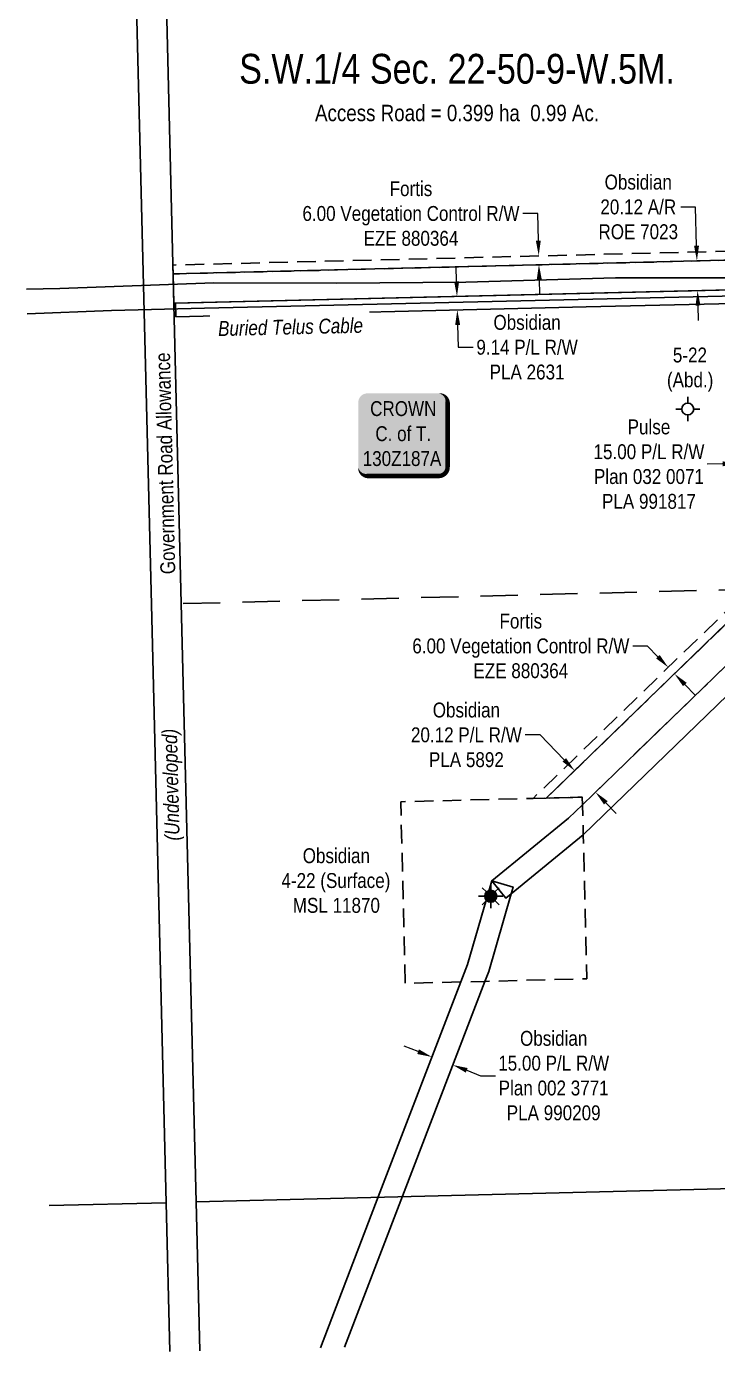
# Model space of a CAD drawing. Extents: x 614765 to 618049, y 5909250 to 5912282.
# Drawn here: x 616790 to 617255, y 5909589 to 5910479 of the extents above; entities that cross this region are included whole.
import ezdxf
from ezdxf.enums import TextEntityAlignment as Align

# ---------------------------------------------------------------- set-up
doc = ezdxf.new("R2010")
doc.units = 0
doc.header["$LTSCALE"] = 5
doc.header["$PDSIZE"] = 0.5
for name, pattern in [('foc-ACCESSROAD', [3.75, 2.5, -1.25]), ('foc-FLOWLINE', [3.75, 2.5, -1.25]), ('foc-LSD', [8, 5, -3])]:
    doc.linetypes.add(name, pattern=pattern)
doc.layers.get('Defpoints').update_dxf_attribs({"color": 9})
for name, color, linetype in [('AS-POWER', 104, 'foc-POWER'), ('AS-TELEPHONE', 224, 'foc-TEL'), ('AS-TELEPHONE-T', 224, 'Continuous'), ('C-AR', 13, 'foc-ACCESSROAD'), ('C-RW', 13, 'Continuous'), ('C-SYMBOL', 7, 'Continuous'), ('C-WS', 13, 'foc-ACCESSROAD'), ('C-WS-S', 8, 'Continuous'), ('CG-NOTES', 7, 'Continuous'), ('F-EZE', 190, 'foc-FLOWLINE'), ('F-WS-S', 8, 'Continuous'), ('L-AREAREQUIRED', 7, 'Continuous'), ('L-ROAD-T', 7, 'Continuous'), ('L-SEC', 7, 'Continuous'), ('L-SECTION-LSD', 7, 'foc-LSD')]:
    doc.layers.add(name, color=color, linetype=linetype)
for name, color, linetype, lineweight in [('C-AR-T', 13, 'Continuous', 9), ('C-RW-T', 13, 'Continuous', 9), ('C-WS-T', 13, 'Continuous', 9), ('F-EZE-T', 190, 'Continuous', 9), ('F-RW-T', 190, 'Continuous', 9), ('F-WS-T', 190, 'Continuous', 9), ('T-TEXT', 48, 'Continuous', 18)]:
    doc.layers.add(name, color=color, linetype=linetype, lineweight=lineweight)
doc.styles.add('100L', font='ARIALN.TTF', dxfattribs={"height": 11})
doc.styles.add('175L', font='ARIALN.TTF', dxfattribs={"height": 20})
doc.styles.add('80', font='ARIALN.TTF', dxfattribs={"height": 10})
doc.styles.add('80CG', font='ARIALN.TTF', dxfattribs={"height": 10})
doc.styles.add('80L', font='ARIALN.TTF', dxfattribs={"height": 10})
doc.styles.add('80LS', font='ARIALNI.TTF', dxfattribs={"height": 10})
doc.styles.add('foc-LtypeFont', font='ARIALN.TTF', dxfattribs={"height": 7.35})
doc.linetypes.add('foc-POWER', pattern='A,6,-1,["P",foc-LtypeFont,S=0.2,R=0,X=-0.625,Y=-0.75],-1.24,4', length=12.24)
doc.linetypes.add('foc-TEL', pattern='A,2,-1,["T",foc-LtypeFont,S=0.2,R=0,X=-0.425,Y=-0.75],-1.24,8', length=12.24)
doc.dimstyles.new('Compass 5 000', dxfattribs={"dimscale": 5, "dimtxt": 9, "dimasz": 2, "dimexe": 0.2, "dimexo": 0.0625, "dimgap": 0.5, "dimtad": 0, "dimtih": 1, "dimtoh": 1, "dimzin": 0, "dimdsep": 46, "dimtxsty": '80CG', "dimcen": 0.1, "dimse1": 1, "dimse2": 1, "dimclrd": 256, "dimclrt": 256, "dimaunit": 1, "dimadec": 4, "dimazin": 0, "dimtfac": 0.06, "dimtofl": 0, "dimtmove": 0, "dimatfit": 1, "dimfxl": 0.2, "dimtolj": 1, "dimtzin": 0, "dimlwd": -1, "dimarcsym": 0})

# ---------------------------------------------------------------- blocks, each defined once
blk = doc.blocks.new('*U42')
h = blk.add_hatch(color=59)
edge = h.paths.add_edge_path()
edge.add_line((-24, -28.5), (24, -28.5))
edge.add_arc((24, -22.5), 6, 270, 360)
edge.add_line((30, -22.5), (30, 21))
edge.add_arc((24, 21), 6, 0, 90)
edge.add_line((24, 27), (-24, 27))
edge.add_arc((-24, 21), 6, 90, 180)
edge.add_line((-30, 21), (-30, -22.5))
edge.add_arc((-24, -22.5), 6, 180, 270)
at = {"color": 1, "flags": 128}
blk.add_lwpolyline([(-24, -28.5, 3, 3, 0), (24, -28.5, 3, 3, 0.414214), (30, -22.5, 3, 3, 0), (30, 21, 3, 0, 0.414214), (24, 27, 0, 0, 0), (-24, 27, 0, 0, 0.414214), (-30, 21, 0, 0, 0), (-30, -22.5, 0, 3, 0.414214)], format="xyseb", close=True, dxfattribs=at)
blk.add_lwpolyline([(-21.52, -4.98, 0, 7.5, 0), (0, 0, 0, 0, 0)], format="xyseb", dxfattribs=at)
at = {"color": 1, "style": '80'}
blk.add_attdef('ENTER_TEXT_001', (-35.99, -5), '', height=10, dxfattribs=at)
blk = doc.blocks.new('*D48')
at = {"layer": 'C-AR-T', "transparency": 16777216}
for p, q in [((617240.03, 5910357.55), (617230.03, 5910357.55)), ((617240.65, 5910331.51), (617240.03, 5910357.55)), ((617241.6, 5910291.39), (617241.84, 5910281.39))]:
    blk.add_line(p, q, dxfattribs=at)
for points in [[(617242.31, 5910331.55), (617238.98, 5910331.47), (617240.89, 5910321.51)], [(617243.27, 5910291.43), (617239.94, 5910291.35), (617241.36, 5910301.38)]]:
    blk.add_solid(points, dxfattribs=at)
at = {"layer": 'Defpoints', "color": 0, "transparency": 16777216}
for p in [(617218.43, 5910320.98), (617240.89, 5910321.51), (617218.91, 5910300.85)]:
    blk.add_point(p, dxfattribs=at)
at = {"layer": 'C-AR-T', "transparency": 16777216, "insert": (617201.49, 5910357.55), "char_height": 10, "attachment_point": 5, "style": '80CG'}
blk.add_mtext('\\A1;Obsidian\\P20.12 A/R\\PROE 7023', dxfattribs=at)
blk = doc.blocks.new('*D55')
at = {"layer": 'C-RW-T', "transparency": 16777216}
for p, q in [((617079.45, 5910307.53), (617079.21, 5910317.53)), ((617080.15, 5910278.39), (617080.51, 5910263.33)), ((617080.51, 5910263.33), (617090.51, 5910263.33))]:
    blk.add_line(p, q, dxfattribs=at)
for points in [[(617081.12, 5910307.57), (617077.79, 5910307.49), (617079.69, 5910297.53)], [(617081.81, 5910278.43), (617078.48, 5910278.35), (617079.91, 5910288.39)]]:
    blk.add_solid(points, dxfattribs=at)
at = {"layer": 'Defpoints', "color": 0, "transparency": 16777216}
for p in [(617094.95, 5910297.9), (617079.91, 5910288.39), (617095.17, 5910288.75)]:
    blk.add_point(p, dxfattribs=at)
at = {"layer": 'C-RW-T', "transparency": 16777216, "insert": (617126.79, 5910263.33), "char_height": 10, "attachment_point": 5, "style": '80CG'}
blk.add_mtext('\\A1;Obsidian\\P9.14 P/L R/W\\PPLA 2631', dxfattribs=at)
blk = doc.blocks.new('*D57')
at = {"layer": 'C-RW-T', "transparency": 16777216}
for p, q in [((617135.55, 5910003.02), (617125.55, 5910003.02)), ((617151.79, 5909986.25), (617135.55, 5910003.02)), ((617179.71, 5909957.43), (617186.67, 5909950.25))]:
    blk.add_line(p, q, dxfattribs=at)
for points in [[(617152.98, 5909987.41), (617150.59, 5909985.09), (617158.75, 5909979.07)], [(617180.91, 5909958.59), (617178.51, 5909956.27), (617172.75, 5909964.62)]]:
    blk.add_solid(points, dxfattribs=at)
at = {"layer": 'Defpoints', "color": 0, "transparency": 16777216}
for p in [(617230.63, 5910048.72), (617244.64, 5910034.26), (617158.75, 5909979.07)]:
    blk.add_point(p, dxfattribs=at)
at = {"layer": 'C-RW-T', "transparency": 16777216, "insert": (617086.01, 5910003.02), "char_height": 10, "attachment_point": 5, "style": '80CG'}
blk.add_mtext('\\A1;Obsidian\\P20.12 P/L R/W\\PPLA 5892', dxfattribs=at)
blk = doc.blocks.new('*D61')
at = {"layer": 'C-RW-T', "transparency": 16777216}
for p, q in [((617053.56, 5909790.34), (617044.23, 5909793.92)), ((617086.24, 5909777.8), (617095.58, 5909774.21)), ((617095.58, 5909774.21), (617105.58, 5909774.21))]:
    blk.add_line(p, q, dxfattribs=at)
for points in [[(617054.16, 5909791.89), (617052.97, 5909788.78), (617062.9, 5909786.75)], [(617086.84, 5909779.35), (617085.64, 5909776.24), (617076.9, 5909781.38)]]:
    blk.add_solid(points, dxfattribs=at)
at = {"layer": 'Defpoints', "color": 0, "transparency": 16777216}
for p in [(617062.13, 5909784.74), (617076.9, 5909781.38), (617076.13, 5909779.37)]:
    blk.add_point(p, dxfattribs=at)
at = {"layer": 'C-RW-T', "transparency": 16777216, "insert": (617144.66, 5909774.21), "char_height": 10, "attachment_point": 5, "style": '80CG'}
blk.add_mtext('\\A1;Obsidian\\P15.00 P/L R/W\\PPlan 002 3771\\PPLA 990209', dxfattribs=at)
blk = doc.blocks.new('*D67')
at = {"layer": 'Defpoints', "color": 0, "transparency": 16777216}
for p in [(617131.1, 5910324.9), (617134.59, 5910324.98), (617131.24, 5910318.9)]:
    blk.add_point(p, dxfattribs=at)
at = {"layer": 'F-EZE-T', "transparency": 16777216}
for p, q in [((617133.92, 5910353.14), (617123.92, 5910353.14)), ((617134.36, 5910334.98), (617133.92, 5910353.14)), ((617134.98, 5910308.98), (617135.21, 5910298.99))]:
    blk.add_line(p, q, dxfattribs=at)
for points in [[(617136.02, 5910335.02), (617132.69, 5910334.94), (617134.59, 5910324.98)], [(617136.64, 5910309.02), (617133.31, 5910308.95), (617134.74, 5910318.98)]]:
    blk.add_solid(points, dxfattribs=at)
at = {"layer": 'F-EZE-T', "transparency": 16777216, "insert": (617048.77, 5910353.14), "char_height": 10, "attachment_point": 5, "style": '80CG'}
blk.add_mtext('\\A1;Fortis\\P6.00 Vegetation Control R/W\\PEZE 880364', dxfattribs=at)
blk = doc.blocks.new('*D72')
at = {"layer": 'Defpoints', "color": 0, "transparency": 16777216}
for p in [(617267.5, 5910211.72), (617282.46, 5910212.1), (617268.17, 5910185.35)]:
    blk.add_point(p, dxfattribs=at)
at = {"layer": 'F-RW-T', "transparency": 16777216}
for p, q in [((617258.18, 5910185.09), (617247.77, 5910184.82)), ((617293.13, 5910185.99), (617303.13, 5910186.25))]:
    blk.add_line(p, q, dxfattribs=at)
for points in [[(617258.13, 5910186.76), (617258.22, 5910183.42), (617268.17, 5910185.35)], [(617293.09, 5910187.65), (617293.17, 5910184.32), (617283.13, 5910185.73)]]:
    blk.add_solid(points, dxfattribs=at)
at = {"layer": 'F-RW-T', "transparency": 16777216, "insert": (617208.68, 5910184.82), "char_height": 10, "attachment_point": 5, "style": '80CG'}
blk.add_mtext('\\A1;Pulse\\P15.00 P/L R/W\\PPlan 032 0071\\PPLA 991817', dxfattribs=at)
blk = doc.blocks.new('GABD')
for p, q in [((-0.81, 0), (-1.62, 0)), ((0, 0.81), (0, 1.62)), ((1.62, 0), (0.81, 0)), ((0, -0.81), (0, -1.62))]:
    blk.add_line(p, q)
blk.add_circle((0, 0), 0.8)
blk = doc.blocks.new('GAS')
h = blk.add_hatch(color=255)
h.dxf.hatch_style = 1
edge = h.paths.add_edge_path()
edge.add_arc((0, 0), 0.9, 0, 360)
for p, q in [((-0.81, 0), (-1.62, 0)), ((-0.57, 0.57), (-1.14, 1.14)), ((0, 0.81), (0, 1.62)), ((0.57, 0.57), (1.14, 1.14)), ((1.62, 0), (0.81, 0)), ((-0.57, -0.57), (-1.14, -1.14)), ((0, -0.81), (0, -1.62)), ((1.14, -1.14), (0.57, -0.57))]:
    blk.add_line(p, q)
blk.add_circle((0, 0), 0.8)
blk = doc.blocks.new('*D90')
at = {"layer": 'Defpoints', "color": 0, "transparency": 16777216}
for p in [(617221.65, 5910048.38), (617196.85, 5910024.35), (617201.03, 5910020.04)]:
    blk.add_point(p, dxfattribs=at)
at = {"layer": 'F-EZE-T', "transparency": 16777216}
for p, q in [((617207.74, 5910062.75), (617197.74, 5910062.75)), ((617214.7, 5910055.56), (617207.74, 5910062.75)), ((617232.79, 5910036.89), (617239.75, 5910029.71))]:
    blk.add_line(p, q, dxfattribs=at)
for points in [[(617215.89, 5910056.72), (617213.5, 5910054.4), (617221.65, 5910048.38)], [(617233.99, 5910038.05), (617231.59, 5910035.73), (617225.83, 5910044.07)]]:
    blk.add_solid(points, dxfattribs=at)
at = {"layer": 'F-EZE-T', "transparency": 16777216, "insert": (617122.58, 5910062.75), "char_height": 10, "attachment_point": 5, "style": '80CG'}
blk.add_mtext('\\A1;Fortis\\P6.00 Vegetation Control R/W\\PEZE 880364', dxfattribs=at)

msp = doc.modelspace()

# ---------------------------------------------------------------- linework, layer by layer
at = {"layer": 'AS-POWER', "flags": 128}
msp.add_lwpolyline([(616790.455, 5910302.306), (616812.751, 5910302.865), (616916.278, 5910306.681), (616999.011, 5910306.474), (617085.688, 5910307.179), (617186.283, 5910309.882), (617294.259, 5910309.918), (617392.8, 5910311.773), (617452.957, 5910343.866), (617487.568, 5910362.785), (617494.956, 5910360.998), (617512.376, 5910356.427), (617550.914, 5910347.096), (617620.304, 5910326.025), (617637.133, 5910320.099), (617727.643, 5910323.254)], dxfattribs=at)
at = {"layer": 'AS-TELEPHONE', "flags": 128}
msp.add_lwpolyline([(616790.861, 5910285.871), (616847.576, 5910287.94), (616910.07, 5910289.589), (617421.933, 5910301.49), (617624.688, 5910306.364), (617633.85, 5910298.384), (617636.862, 5910285.638), (617640.592, 5910252.685), (617642.455, 5910174.749), (617645.645, 5910025.784), (617647.067, 5909991.14), (617675.775, 5909993.297), (617729.323, 5909994.377), (617742.445, 5909993.654), (617792.396, 5909981.683), (617800.983, 5909976.319)], dxfattribs=at)
at = {"layer": 'C-AR', "flags": 128}
msp.add_lwpolyline([(617274.863, 5910063.547), (617163.985, 5909956.117), (617163.858, 5909961.211), (617139.69, 5909960.61), (617260.856, 5910078.002), (617274.161, 5910090.893), (617288.771, 5910105.047), (617432.788, 5910244.589), (617433.472, 5910217.22), (617289.475, 5910077.704), (617274.863, 5910063.547)], close=True, dxfattribs=at)
at = {"layer": 'C-RW', "flags": 128}
for points in [[(617116.108, 5909896.408), (617112.468, 5909893.447), (617103.003, 5909905.075), (617154.686, 5909947.108), (617163.985, 5909956.117), (617274.863, 5910063.547), (617289.475, 5910077.704), (617433.472, 5910217.22), (617466.307, 5910249.034), (617466.958, 5910249.666), (617478.609, 5910260.954), (617488.509, 5910320.007), (617492.268, 5910319.376), (617503.295, 5910317.524), (617499.192, 5910293.006), (617492.601, 5910253.63), (617489.08, 5910250.218), (617488.428, 5910249.587), (617452.877, 5910215.141), (617290, 5910057.343), (617275.386, 5910043.18), (617164.568, 5909935.885), (617116.108, 5909896.408)], [(617431.359, 5910305.911), (617431.589, 5910296.773), (617280.372, 5910293.163), (617265.414, 5910292.806), (617166.386, 5910290.445), (616890.898, 5910283.886), (616890.672, 5910293.032), (617265.179, 5910301.952), (617280.137, 5910302.309), (617431.359, 5910305.911)], [(617274.863, 5910063.547), (617163.985, 5909956.117), (617163.858, 5909961.211), (617139.69, 5909960.61), (617260.856, 5910078.002), (617274.161, 5910090.893), (617288.771, 5910105.047), (617432.788, 5910244.589), (617433.472, 5910217.22), (617289.475, 5910077.704), (617274.863, 5910063.547)]]:
    msp.add_lwpolyline(points, close=True, dxfattribs=at)
msp.add_lwpolyline([(616987.892, 5909591.504), (617027.926, 5909695.742), (617082.268, 5909837.154), (617086.774, 5909848.883), (617103.003, 5909905.075), (617117.401, 5909900.877), (617116.108, 5909896.408), (617100.982, 5909844.103), (617098.47, 5909837.557), (617044.185, 5909696.145), (617041.981, 5909690.355), (617004.129, 5909591.908)], dxfattribs=at)
at = {"layer": 'C-WS', "linetype": 'Continuous', "flags": 128}
msp.add_lwpolyline([(617430.998, 5910305.867), (616889.472, 5910292.998), (616888.988, 5910312.583), (617430.491, 5910326.035)], dxfattribs=at)
at = {"layer": 'C-WS', "flags": 128}
msp.add_lwpolyline([(617082.268, 5909837.154), (617044.963, 5909836.227), (617041.905, 5909958.177), (617130.835, 5909960.39), (617139.69, 5909960.61), (617163.858, 5909961.211), (617163.985, 5909956.117), (617164.568, 5909935.885), (617166.914, 5909839.261), (617098.47, 5909837.557), (617082.268, 5909837.154)], close=True, dxfattribs=at)
at = {"layer": 'F-EZE', "flags": 128}
for points in [[(617430.729, 5910332.041), (617430.878, 5910326.045), (616888.988, 5910312.583), (616888.84, 5910318.579), (617430.729, 5910332.041)], [(617139.69, 5909960.61), (617130.835, 5909960.39), (617256.677, 5910082.316), (617273.951, 5910099.052), (617288.561, 5910113.207), (617432.583, 5910252.751), (617432.697, 5910248.196), (617432.788, 5910244.589), (617288.771, 5910105.047), (617274.161, 5910090.893), (617260.856, 5910078.002), (617139.69, 5909960.61)]]:
    msp.add_lwpolyline(points, close=True, dxfattribs=at)
at = {"layer": 'L-SEC'}
for p, q in [((616864.426, 5910492.435), (616874.357, 5910090.682)), ((616894.46, 5910091.19), (616884.53, 5910492.949)), ((616874.357, 5910090.682), (616884.286, 5909688.931)), ((616904.389, 5909689.431), (616894.46, 5910091.19)), ((617707.182, 5909709.403), (616904.389, 5909689.431)), ((616884.286, 5909688.931), (616805.674, 5909686.944)), ((616884.286, 5909688.931), (616886.799, 5909588.988)), ((616906.902, 5909589.488), (616904.389, 5909689.431))]:
    msp.add_line(p, q, dxfattribs=at)
at = {"layer": 'L-SECTION-LSD'}
msp.add_line((616895.661, 5910091.214), (617697.569, 5910111.45), dxfattribs=at)

# ---------------------------------------------------------------- block references
at = {"layer": 'C-WS-S', "xscale": 5.000000000000011, "yscale": 5.000000000000011, "zscale": 5.000000000000011}
msp.add_blockref('GAS', (617102.358, 5909894.732), dxfattribs=at)
at = {"layer": 'CG-NOTES'}
ref = msp.add_blockref('*U42', (617043.402, 5910205.405), dxfattribs=dict(at, xscale=0.999634000000004, yscale=0.999634000000004, zscale=0.999634000000004))
ref.add_attrib('ENTER_TEXT_001', 'CROWN', (617021.35, 5910217.173), dxfattribs={"layer": '0', "color": 1, "height": 9.9963, "style": '80'})
ref.add_attrib('ENTER_TEXT_002', 'C. of T.', (617024.844, 5910200.335), dxfattribs={"layer": '0', "color": 1, "height": 9.9963, "style": '80'})
ref.add_attrib('ENTER_TEXT_003', '130Z187A', (617016.352, 5910183.633), dxfattribs={"layer": '0', "color": 1, "height": 9.9963, "style": '80'})
at = {"layer": 'F-WS-S', "xscale": 5.000000000000011, "yscale": 5.000000000000011, "zscale": 5.000000000000011}
msp.add_blockref('GABD', (617234.764, 5910221.878), dxfattribs=at)

# ---------------------------------------------------------------- texts
at = {"layer": 'C-SYMBOL', "color": 3, "style": '175L'}
msp.add_text('S.W.1/4 Sec. 22-50-9-W.5M.', height=19.99274, dxfattribs=at).set_placement((617079.736, 5910434.387), align=Align.BOTTOM_CENTER)
at = {"layer": 'C-WS-T', "insert": (616961.646, 5909926.917), "char_height": 9.99634, "attachment_point": 1, "style": '175L'}
msp.add_mtext_dynamic_manual_height_columns('\\pi14.38989;Obsidian\\P\\pi0.11476;4-22 (Surface)\\P\\pi7.72112;MSL 11870', width=72.59729, gutter_width=99.963, heights=[0], dxfattribs=at)
at = {"layer": 'F-WS-T', "insert": (617220.373, 5910263.162), "char_height": 9.99634, "attachment_point": 1, "style": '175L'}
msp.add_mtext_dynamic_manual_height_columns('\\pi4.36627;5-22\\P\\pi0.39433;(Abd.)', width=30.58675, gutter_width=99.963, heights=[0], dxfattribs=at)
at = {"layer": 'L-AREAREQUIRED', "color": 5, "style": '100L'}
msp.add_text('Access Road = 0.399 ha  0.99 Ac.', height=10.99601, dxfattribs=at).set_placement((617079.736, 5910411.895), align=Align.BOTTOM_CENTER)
at = {"layer": 'L-ROAD-T', "style": '80L'}
msp.add_text('Government Road Allowance', height=9.99634, rotation=91.415229, dxfattribs=at).set_placement((616883.661, 5910185.381), align=Align.MIDDLE_CENTER)
at = {"layer": 'T-TEXT', "style": '80LS'}
msp.add_text('(Undeveloped)', height=9.99634, rotation=91.415229, dxfattribs=at).set_placement((616887.47, 5909969.607), align=Align.MIDDLE_CENTER)

# ---------------------------------------------------------------- dimensions: what is measured, and where the dimension line sits
at = {"layer": 'C-AR-T'}
dim = msp.add_linear_dim(base=(617240.885, 5910321.51), p1=(617218.911, 5910300.85), p2=(617218.432, 5910320.975), angle=91.364343, text='Obsidian\\P20.12 A/R\\PROE 7023', dimstyle='Compass 5 000', dxfattribs=at)
dim.commit()
dim.dimension.update_dxf_attribs({"geometry": '*D48', "text_midpoint": (617201.494, 5910357.546), "dimtype": 161})
at = {"layer": 'C-RW-T'}
for base, p1, p2, angle, text, picture, middle in [((617079.909, 5910288.386), (617094.953, 5910297.897), (617095.171, 5910288.749), 271.36385, 'Obsidian\\P9.14 P/L R/W\\PPLA 2631', '*D55', (617126.791, 5910263.333)), ((617158.746, 5909979.072), (617244.636, 5910034.26), (617230.629, 5910048.717), 134.093604, 'Obsidian\\P20.12 P/L R/W\\PPLA 5892', '*D57', (617086.007, 5910003.018))]:
    dim = msp.add_linear_dim(base=base, p1=p1, p2=p2, angle=angle, text=text, dimstyle='Compass 5 000', dxfattribs=at)
    dim.commit()
    dim.dimension.update_dxf_attribs({"geometry": picture, "text_midpoint": middle, "dimtype": 161})
dim = msp.add_aligned_dim(p1=(617062.127, 5909784.742), p2=(617076.131, 5909779.366), distance=2.156, text='Obsidian\\P15.00 P/L R/W\\PPlan 002 3771\\PPLA 990209', dimstyle='Compass 5 000', dxfattribs=at)
dim.commit()
dim.dimension.update_dxf_attribs({"geometry": '*D61', "text_midpoint": (617144.662, 5909774.211)})
at = {"layer": 'F-EZE-T'}
dim = msp.add_linear_dim(base=(617134.594, 5910324.984), p1=(617131.241, 5910318.899), p2=(617131.098, 5910324.901), angle=91.364465, text='Fortis\\P6.00 Vegetation Control R/W\\PEZE 880364', dimstyle='Compass 5 000', dxfattribs=at)
dim.commit()
dim.dimension.update_dxf_attribs({"geometry": '*D67', "text_midpoint": (617048.767, 5910353.142), "dimtype": 161})
at = {"layer": 'F-EZE-T', "color": 4}
dim = msp.add_linear_dim(base=(617221.654, 5910048.382), p1=(617201.028, 5910020.038), p2=(617196.85, 5910024.35), angle=134.094559, text='Fortis\\P6.00 Vegetation Control R/W\\PEZE 880364', dimstyle='Compass 5 000', dxfattribs=at)
dim.commit()
dim.dimension.update_dxf_attribs({"geometry": '*D90', "text_midpoint": (617122.58, 5910062.746), "dimtype": 161})
at = {"layer": 'F-RW-T'}
dim = msp.add_linear_dim(base=(617268.174, 5910185.347), p1=(617282.457, 5910212.1), p2=(617267.497, 5910211.716), angle=181.471725, text='Pulse\\P15.00 P/L R/W\\PPlan 032 0071\\PPLA 991817', dimstyle='Compass 5 000', dxfattribs=at)
dim.commit()
dim.dimension.update_dxf_attribs({"geometry": '*D72', "text_midpoint": (617208.682, 5910184.823), "dimtype": 161})

# ---------------------------------------------------------------- next in the draw order: texts
at = {"layer": 'AS-TELEPHONE-T', "insert": (616918.754, 5910280.86), "char_height": 9.9964, "attachment_point": 1, "rotation": 1.331858, "style": '100L', "bg_fill": 2}
msp.add_mtext_dynamic_manual_height_columns('\\pi0.29887;{\\fArial Narrow|b0|i1|c0|p34;Buried Telus Cable}', width=97.20004, gutter_width=54.964, heights=[0], dxfattribs=at)

doc.saveas('drawing.dxf')
